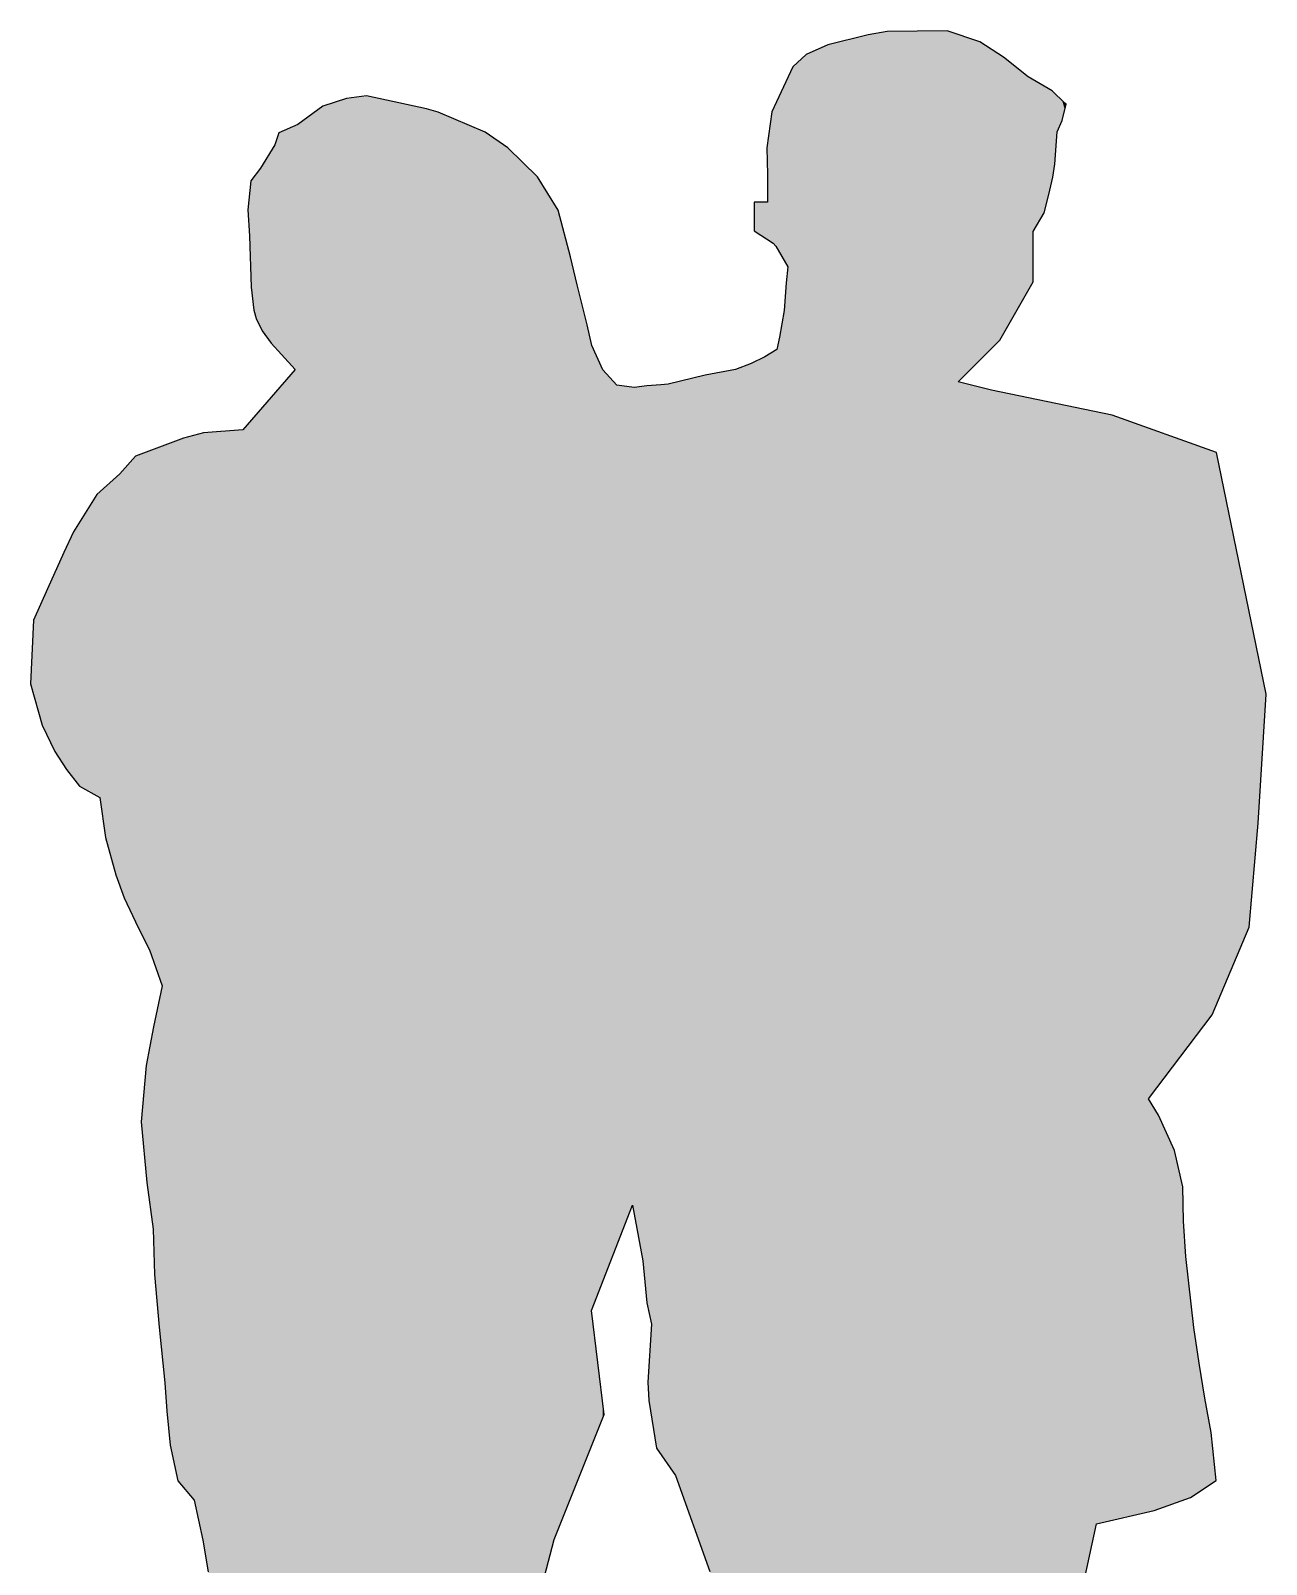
# Model space of a CAD drawing. Extents: x -35 to 70, y 0 to 178.
# Drawn here: x -34.6 to 61.2, y 59.3 to 178.1 of the extents above; entities that cross this region are included whole.
import ezdxf

# ---------------------------------------------------------------- set-up
doc = ezdxf.new("R2010")
doc.units = 0
doc.header["$LTSCALE"] = 25
doc.layers.get('0').update_dxf_attribs({"linetype": 'CONTINUOUS'})

# ---------------------------------------------------------------- blocks, each defined once
blk = doc.blocks.new('*U0')
for points in [[(28.36, 44.81), (27.2, 176.98), (28.36, 177.27)], [(28.6, 44.56), (28.36, 177.27), (28.6, 177.33)], [(28.36, 44.81), (28.36, 177.27), (28.6, 44.56)], [(29.11, 44.03), (28.6, 177.33), (29.11, 177.46)], [(28.6, 44.56), (28.6, 177.33), (29.11, 44.03)], [(29.19, 43.82), (29.11, 177.46), (29.19, 177.48)], [(29.11, 44.03), (29.11, 177.46), (29.19, 43.82)], [(29.66, 42.5), (29.19, 177.48), (29.66, 177.6)], [(29.19, 43.82), (29.19, 177.48), (29.66, 42.5)], [(29.85, 41.97), (29.66, 177.6), (29.85, 177.65)], [(29.66, 42.5), (29.66, 177.6), (29.85, 41.97)], [(30.1, 41.28), (29.85, 177.65), (30.1, 177.71)], [(29.85, 41.97), (29.85, 177.65), (30.1, 41.28)], [(30.19, 41.02), (30.1, 177.71), (30.19, 177.73)], [(30.1, 41.28), (30.1, 177.71), (30.19, 41.02)], [(30.31, 40.7), (30.19, 177.73), (30.31, 177.76)], [(30.19, 41.02), (30.19, 177.73), (30.31, 40.7)], [(30.4, 40.44), (30.31, 177.76), (30.4, 177.78)], [(30.31, 40.7), (30.31, 177.76), (30.4, 40.44)], [(30.76, 30.43), (30.4, 177.78), (30.76, 177.84)], [(30.4, 32.96), (30.4, 177.78), (30.76, 30.43)], [(30.76, 30.43), (30.76, 177.84), (30.8, 30.16)], [(30.8, 30.16), (30.76, 177.84), (30.8, 177.84)], [(30.99, 28.57), (30.8, 177.84), (30.99, 177.87)], [(30.8, 30.16), (30.8, 177.84), (30.99, 28.57)], [(31.18, 26.45), (30.99, 177.87), (31.18, 177.9)], [(30.99, 28.57), (30.99, 177.87), (31.18, 26.45)], [(31.59, 2.82), (31.18, 177.9), (31.59, 177.97)], [(31.18, 3.23), (31.18, 177.9), (31.59, 2.82)], [(31.8, 2.82), (31.59, 177.97), (31.8, 178.01)], [(31.59, 2.82), (31.59, 177.97), (31.8, 2.82)], [(36.44, 2.89), (31.8, 178.01), (36.44, 178.08)], [(31.8, 2.82), (31.8, 178.01), (36.44, 2.89)], [(36.44, 2.89), (36.44, 178.08), (37.28, 2.91)], [(37.28, 2.91), (36.44, 178.08), (37.28, 177.79)], [(37.28, 150.89), (37.28, 177.79), (37.62, 151.22)], [(37.62, 151.22), (37.28, 177.79), (37.62, 177.68)], [(37.62, 151.22), (37.62, 177.68), (37.86, 151.47)], [(37.86, 151.47), (37.62, 177.68), (37.86, 177.59)], [(37.86, 151.47), (37.86, 177.59), (38.96, 152.56)], [(38.96, 152.56), (37.86, 177.59), (38.96, 177.21)], [(38.96, 152.56), (38.96, 177.21), (39.49, 153.09)], [(39.49, 153.09), (38.96, 177.21), (39.49, 176.87)], [(25.35, 47.91), (24.48, 175.28), (25.35, 176.09)], [(25.5, 47.76), (25.35, 176.09), (25.5, 176.23)], [(25.35, 47.91), (25.35, 176.09), (25.5, 47.76)], [(27.2, 46), (25.5, 176.23), (27.2, 176.98)], [(25.5, 47.76), (25.5, 176.23), (27.2, 46)], [(27.2, 46), (27.2, 176.98), (28.36, 44.81)], [(39.49, 153.09), (39.49, 176.87), (39.87, 153.47)], [(39.87, 153.47), (39.49, 176.87), (39.87, 176.63)], [(39.87, 153.47), (39.87, 176.63), (40.36, 153.96)], [(40.36, 153.96), (39.87, 176.63), (40.36, 176.31)], [(40.36, 153.96), (40.36, 176.31), (40.51, 154.11)], [(40.51, 154.11), (40.36, 176.31), (40.51, 176.21)], [(40.51, 154.11), (40.51, 176.21), (40.81, 154.65)], [(40.81, 154.65), (40.51, 176.21), (40.81, 176.02)], [(40.81, 154.65), (40.81, 176.02), (41.1, 155.14)], [(41.1, 155.14), (40.81, 176.02), (41.1, 175.79)], [(24.48, 48.48), (24.08, 174.43), (24.48, 175.28)], [(24.48, 48.48), (24.48, 175.28), (25.35, 47.91)], [(41.1, 155.14), (41.1, 175.79), (41.61, 156.04)], [(41.61, 156.04), (41.1, 175.79), (41.61, 175.38)], [(41.61, 156.04), (41.61, 175.38), (42.4, 157.43)], [(42.4, 157.43), (41.61, 175.38), (42.4, 174.75)], [(42.4, 157.43), (42.4, 174.75), (42.57, 157.73)], [(42.57, 157.73), (42.4, 174.75), (42.57, 174.61)], [(23.8, 160.28), (23.45, 173.09), (23.8, 173.82)], [(23.97, 159.99), (23.8, 173.82), (23.97, 174.19)], [(23.8, 160.28), (23.8, 173.82), (23.97, 159.99)], [(24.08, 159.8), (23.97, 174.19), (24.08, 174.43)], [(23.97, 159.99), (23.97, 174.19), (24.08, 159.8)], [(24.08, 48.74), (24.08, 174.43), (24.48, 48.48)], [(42.57, 157.73), (42.57, 174.61), (42.71, 157.96)], [(42.71, 157.96), (42.57, 174.61), (42.71, 174.5)], [(42.71, 157.96), (42.71, 174.5), (43.09, 158.63)], [(43.09, 158.63), (42.71, 174.5), (43.09, 174.28)], [(43.09, 162.52), (43.09, 174.28), (43.86, 163.8)], [(43.86, 163.8), (43.09, 174.28), (43.86, 173.83)], [(43.86, 163.8), (43.86, 173.83), (43.96, 163.96)], [(43.96, 163.96), (43.86, 173.83), (43.96, 173.78)], [(43.96, 163.96), (43.96, 173.78), (44.3, 165.38)], [(44.3, 165.38), (43.96, 173.78), (44.3, 173.58)], [(44.3, 165.38), (44.3, 173.58), (44.56, 166.5)], [(44.56, 166.5), (44.3, 173.58), (44.56, 173.43)], [(-11.32, 0.83), (-11.93, 172.23), (-11.32, 172.43)], [(-10.09, 0.65), (-11.32, 172.43), (-10.09, 172.84)], [(-11.32, 0.83), (-11.32, 172.43), (-10.09, 0.65)], [(-8.56, 0.41), (-10.09, 172.84), (-8.56, 173.03)], [(-10.09, 0.65), (-10.09, 172.84), (-8.56, 0.41)], [(-8.56, 0.41), (-8.56, 173.03), (-7.97, 0.32)], [(-7.97, 0.32), (-8.56, 173.03), (-7.97, 172.9)], [(-7.97, 0.32), (-7.97, 172.9), (-6.28, 0.07)], [(-6.28, 0.07), (-7.97, 172.9), (-6.28, 172.55)], [(-6.28, 37.03), (-6.28, 172.55), (-5.96, 37.47)], [(-5.96, 37.47), (-6.28, 172.55), (-5.96, 172.48)], [(-5.96, 37.47), (-5.96, 172.48), (-5.85, 37.62)], [(-5.85, 37.62), (-5.96, 172.48), (-5.85, 172.46)], [(-5.85, 37.62), (-5.85, 172.46), (-3.9, 40.28)], [(-3.9, 40.28), (-5.85, 172.46), (-3.9, 172.04)], [(23.15, 161.39), (22.96, 172.04), (23.15, 172.44)], [(23.25, 161.22), (23.15, 172.44), (23.25, 172.65)], [(23.15, 161.39), (23.15, 172.44), (23.25, 161.22)], [(23.45, 160.87), (23.25, 172.65), (23.45, 173.09)], [(23.25, 161.22), (23.25, 172.65), (23.45, 160.87)], [(23.45, 160.87), (23.45, 173.09), (23.8, 160.28)], [(44.56, 166.5), (44.56, 173.43), (44.62, 166.74)], [(44.62, 166.74), (44.56, 173.43), (44.62, 173.37)], [(44.62, 166.74), (44.62, 173.37), (44.77, 167.73)], [(44.77, 167.73), (44.62, 173.37), (44.77, 173.23)], [(44.77, 167.73), (44.77, 173.23), (44.96, 170.24)], [(44.96, 170.24), (44.77, 173.23), (44.96, 173.04)], [(44.96, 170.24), (44.96, 173.04), (45.34, 171.12)], [(45.34, 171.12), (44.96, 173.04), (45.34, 172.68)], [(45.34, 171.12), (45.34, 172.68), (45.55, 171.95)], [(45.55, 171.95), (45.34, 172.68), (45.55, 172.48)], [(45.55, 171.95), (45.55, 172.48), (45.66, 172.4)], [(-11.93, 0.91), (-13.88, 170.81), (-11.93, 172.23)], [(-11.93, 0.91), (-11.93, 172.23), (-11.32, 0.83)], [(-3.9, 40.28), (-3.9, 172.04), (-3.88, 40.3)], [(-3.88, 40.3), (-3.9, 172.04), (-3.88, 172.04)], [(-3.88, 40.3), (-3.88, 172.04), (-3.81, 40.41)], [(-3.81, 40.41), (-3.88, 172.04), (-3.81, 172.01)], [(-3.81, 40.41), (-3.81, 172.01), (-3.01, 41.49)], [(-3.01, 41.49), (-3.81, 172.01), (-3.01, 171.76)], [(-3.01, 41.49), (-3.01, 171.76), (-2.73, 41.87)], [(-2.73, 41.87), (-3.01, 171.76), (-2.73, 171.64)], [(-2.73, 41.87), (-2.73, 171.64), (-1.97, 42.68)], [(-1.97, 42.68), (-2.73, 171.64), (-1.97, 171.32)], [(-1.97, 42.68), (-1.97, 171.32), (-1.31, 43.39)], [(-1.31, 43.39), (-1.97, 171.32), (-1.31, 171.04)], [(22.83, 161.72), (22.51, 169.29), (22.83, 171.66)], [(22.85, 161.7), (22.83, 171.66), (22.85, 171.8)], [(22.83, 161.72), (22.83, 171.66), (22.85, 161.7)], [(22.96, 161.63), (22.85, 171.8), (22.96, 172.04)], [(22.85, 161.7), (22.85, 171.8), (22.96, 161.63)], [(22.96, 161.63), (22.96, 172.04), (23.15, 161.39)], [(-15.33, 153.21), (-15.64, 169.24), (-15.33, 170.17)], [(-15.14, 153), (-15.33, 170.17), (-15.14, 170.25)], [(-15.33, 153.21), (-15.33, 170.17), (-15.14, 153)], [(-14.07, 151.84), (-15.14, 170.25), (-14.07, 170.73)], [(-15.14, 153), (-15.14, 170.25), (-14.07, 151.84)], [(-13.88, 1.17), (-14.07, 170.73), (-13.88, 170.81)], [(-14.07, 1.2), (-14.07, 170.73), (-13.88, 1.17)], [(-13.88, 1.17), (-13.88, 170.81), (-11.93, 0.91)], [(-1.31, 43.39), (-1.31, 171.04), (0, 44.78)], [(0, 44.78), (-1.31, 171.04), (0, 170.5)], [(0, 44.78), (0, 170.5), (0.64, 45.47)], [(0.64, 45.47), (0, 170.5), (0.64, 170.23)], [(0.64, 45.47), (0.64, 170.23), (1.84, 46.74)], [(1.84, 46.74), (0.64, 170.23), (1.84, 169.39)], [(-15.94, 153.89), (-16.64, 167.61), (-15.94, 168.75)], [(-15.64, 153.55), (-15.94, 168.75), (-15.64, 169.24)], [(-15.94, 153.89), (-15.94, 168.75), (-15.64, 153.55)], [(-15.64, 153.55), (-15.64, 169.24), (-15.33, 153.21)], [(1.84, 46.74), (1.84, 169.39), (2.11, 47.03)], [(2.11, 47.03), (1.84, 169.39), (2.11, 169.2)], [(2.11, 47.03), (2.11, 169.2), (2.23, 47.46)], [(2.23, 47.46), (2.11, 169.2), (2.23, 169.11)], [(2.23, 47.46), (2.23, 169.11), (2.4, 48.06)], [(2.4, 48.06), (2.23, 169.11), (2.4, 169)], [(2.4, 48.06), (2.4, 169), (2.92, 49.85)], [(2.92, 49.85), (2.4, 169), (2.92, 168.5)], [(22.51, 166.95), (22.47, 169.01), (22.51, 169.29)], [(22.51, 161.92), (22.51, 169.29), (22.83, 161.72)], [(-16.64, 154.82), (-16.74, 167.45), (-16.64, 167.61)], [(-16.64, 154.82), (-16.64, 167.61), (-15.94, 153.89)], [(2.92, 49.85), (2.92, 168.5), (3.79, 52.9)], [(3.79, 52.9), (2.92, 168.5), (3.79, 167.65)], [(3.79, 52.9), (3.79, 167.65), (4.05, 53.81)], [(4.05, 53.81), (3.79, 167.65), (4.05, 167.39)], [(-17.51, 158.78), (-17.62, 165.32), (-17.51, 166.44)], [(-17.49, 158.22), (-17.51, 166.44), (-17.49, 166.46)], [(-17.51, 158.78), (-17.51, 166.44), (-17.49, 158.22)], [(-17.28, 156.44), (-17.49, 166.46), (-17.28, 166.74)], [(-17.49, 158.22), (-17.49, 166.46), (-17.28, 156.44)], [(-17.11, 155.78), (-17.28, 166.74), (-17.11, 166.96)], [(-17.28, 156.44), (-17.28, 166.74), (-17.11, 155.78)], [(-16.75, 155.05), (-17.11, 166.96), (-16.75, 167.42)], [(-17.11, 155.78), (-17.11, 166.96), (-16.75, 155.05)], [(-16.74, 155.01), (-16.75, 167.42), (-16.74, 167.45)], [(-16.75, 155.05), (-16.75, 167.42), (-16.74, 155.01)], [(-16.74, 155.01), (-16.74, 167.45), (-16.64, 154.82)], [(4.05, 53.81), (4.05, 167.39), (4.56, 55.78)], [(4.56, 55.78), (4.05, 167.39), (4.56, 166.89)], [(4.56, 55.78), (4.56, 166.89), (4.7, 56.29)], [(4.7, 56.29), (4.56, 166.89), (4.7, 166.76)], [(4.7, 56.29), (4.7, 166.76), (5.6, 59.77)], [(5.6, 59.77), (4.7, 166.76), (5.6, 165.31)], [(-17.62, 162.18), (-17.74, 164.21), (-17.62, 165.32)], [(-17.62, 162.18), (-17.62, 165.32), (-17.51, 158.78)], [(5.6, 59.77), (5.6, 165.31), (5.98, 61.22)], [(5.98, 61.22), (5.6, 165.31), (5.98, 164.7)], [(5.98, 61.22), (5.98, 164.7), (6.3, 62.03)], [(6.3, 62.03), (5.98, 164.7), (6.3, 164.19)], [(6.3, 62.03), (6.3, 164.19), (7.25, 64.39)], [(7.25, 64.39), (6.3, 164.19), (7.25, 160.57)], [(21.49, 162.57), (21.49, 164.8), (22.3, 162.05)], [(22.3, 162.05), (21.49, 164.8), (22.3, 164.8)], [(22.3, 162.05), (22.3, 164.8), (22.47, 161.94)], [(22.47, 161.94), (22.3, 164.8), (22.47, 164.8)], [(22.47, 161.94), (22.47, 164.8), (22.51, 161.92)], [(22.51, 161.92), (22.47, 164.8), (22.51, 164.8)], [(7.25, 64.39), (7.25, 160.57), (7.27, 64.44)], [(7.27, 64.44), (7.25, 160.57), (7.27, 160.49)], [(7.27, 64.44), (7.27, 160.49), (7.5, 65.01)], [(7.5, 65.01), (7.27, 160.49), (7.5, 159.56)], [(7.5, 65.01), (7.5, 159.56), (7.78, 65.72)], [(7.78, 65.72), (7.5, 159.56), (7.78, 158.39)], [(24.08, 48.74), (23.97, 158.56), (24.08, 159.8)], [(7.78, 65.72), (7.78, 158.39), (8.54, 67.61)], [(8.54, 67.61), (7.78, 158.39), (8.54, 155.29)], [(23.97, 48.82), (23.8, 156.41), (23.97, 158.56)], [(23.97, 48.82), (23.97, 158.56), (24.08, 48.74)], [(23.8, 48.93), (23.45, 154.34), (23.8, 156.41)], [(23.8, 48.93), (23.8, 156.41), (23.97, 48.82)], [(8.54, 67.61), (8.54, 155.29), (8.89, 68.48)], [(8.89, 68.48), (8.54, 155.29), (8.89, 153.75)], [(8.89, 78.96), (8.89, 153.75), (8.9, 78.99)], [(8.9, 78.99), (8.89, 153.75), (8.9, 153.7)], [(8.9, 78.99), (8.9, 153.7), (9.18, 79.72)], [(9.18, 79.72), (8.9, 153.7), (9.18, 153.07)], [(23.15, 49.35), (22.96, 153.21), (23.15, 153.32)], [(23.25, 49.29), (23.15, 153.32), (23.25, 153.38)], [(23.15, 49.35), (23.15, 153.32), (23.25, 49.29)], [(23.45, 49.15), (23.25, 153.38), (23.45, 154.34)], [(23.25, 49.29), (23.25, 153.38), (23.45, 49.15)], [(23.45, 49.15), (23.45, 154.34), (23.8, 48.93)], [(9.18, 79.72), (9.18, 153.07), (9.28, 79.96)], [(9.28, 79.96), (9.18, 153.07), (9.28, 152.86)], [(9.28, 79.96), (9.28, 152.86), (9.43, 80.35)], [(9.43, 80.35), (9.28, 152.86), (9.43, 152.52)], [(9.43, 80.35), (9.43, 152.52), (9.75, 81.18)], [(9.75, 81.18), (9.43, 152.52), (9.75, 151.81)], [(20.88, 52.14), (20.03, 151.84), (20.88, 152.16)], [(21.24, 51.66), (20.88, 152.16), (21.24, 152.3)], [(20.88, 52.14), (20.88, 152.16), (21.24, 51.66)], [(21.49, 51.34), (21.24, 152.3), (21.49, 152.42)], [(21.24, 51.66), (21.24, 152.3), (21.49, 51.34)], [(22.3, 50.26), (21.49, 152.42), (22.3, 152.83)], [(21.49, 51.34), (21.49, 152.42), (22.3, 50.26)], [(22.47, 50.04), (22.3, 152.83), (22.47, 152.93)], [(22.3, 50.26), (22.3, 152.83), (22.47, 50.04)], [(22.51, 49.99), (22.47, 152.93), (22.51, 152.95)], [(22.47, 50.04), (22.47, 152.93), (22.51, 49.99)], [(22.83, 49.56), (22.51, 152.95), (22.83, 153.14)], [(22.51, 49.99), (22.51, 152.95), (22.83, 49.56)], [(22.85, 49.55), (22.83, 153.14), (22.85, 153.15)], [(22.83, 49.56), (22.83, 153.14), (22.85, 49.55)], [(22.96, 49.47), (22.85, 153.15), (22.96, 153.21)], [(22.85, 49.55), (22.85, 153.15), (22.96, 49.47)], [(22.96, 49.47), (22.96, 153.21), (23.15, 49.35)], [(-14.07, 1.2), (-15.14, 150.6), (-14.07, 151.84)], [(9.75, 81.18), (9.75, 151.81), (9.85, 81.45)], [(9.85, 81.45), (9.75, 151.81), (9.85, 151.69)], [(9.85, 81.45), (9.85, 151.69), (10.85, 84)], [(10.85, 84), (9.85, 151.69), (10.85, 150.63)], [(17.68, 59.78), (15.39, 150.83), (17.68, 151.41)], [(18.06, 58.72), (17.68, 151.41), (18.06, 151.48)], [(17.68, 59.78), (17.68, 151.41), (18.06, 58.72)], [(18.29, 58.08), (18.06, 151.48), (18.29, 151.52)], [(18.06, 58.72), (18.06, 151.48), (18.29, 58.08)], [(20.03, 54.09), (18.29, 151.52), (20.03, 151.84)], [(18.29, 58.08), (18.29, 151.52), (20.03, 54.09)], [(20.03, 54.09), (20.03, 151.84), (20.88, 52.14)], [(37.28, 2.91), (37.28, 150.89), (37.62, 2.91)], [(37.62, 2.91), (37.28, 150.89), (37.62, 150.81)], [(-15.94, 1.45), (-16.64, 148.89), (-15.94, 149.69)], [(-15.64, 1.41), (-15.94, 149.69), (-15.64, 150.04)], [(-15.94, 1.45), (-15.94, 149.69), (-15.64, 1.41)], [(-15.33, 1.37), (-15.64, 150.04), (-15.33, 150.39)], [(-15.64, 1.41), (-15.64, 150.04), (-15.33, 1.37)], [(-15.14, 1.34), (-15.33, 150.39), (-15.14, 150.6)], [(-15.33, 1.37), (-15.33, 150.39), (-15.14, 1.34)], [(-15.14, 1.34), (-15.14, 150.6), (-14.07, 1.2)], [(10.85, 84), (10.85, 150.63), (12.06, 87.12)], [(12.06, 87.12), (10.85, 150.63), (12.06, 150.46)], [(12.06, 87.12), (12.06, 150.46), (12.19, 86.42)], [(12.19, 86.42), (12.06, 150.46), (12.19, 150.44)], [(12.87, 82.8), (12.19, 150.44), (12.87, 150.54)], [(12.19, 86.42), (12.19, 150.44), (12.87, 82.8)], [(13.16, 79.75), (12.87, 150.54), (13.16, 150.58)], [(12.87, 82.8), (12.87, 150.54), (13.16, 79.75)], [(13.16, 79.75), (13.16, 150.58), (13.18, 79.55)], [(13.18, 79.55), (13.16, 150.58), (13.18, 150.58)], [(13.18, 79.55), (13.18, 150.58), (13.25, 79.18)], [(13.25, 79.18), (13.18, 150.58), (13.25, 150.58)], [(13.33, 78.81), (13.25, 150.58), (13.33, 150.59)], [(13.25, 79.18), (13.25, 150.58), (13.33, 78.81)], [(13.52, 77.88), (13.33, 150.59), (13.52, 150.6)], [(13.33, 78.81), (13.33, 150.59), (13.52, 77.88)], [(13.91, 68.28), (13.52, 150.6), (13.91, 150.63)], [(13.52, 70.78), (13.52, 150.6), (13.91, 68.28)], [(14.26, 67.79), (13.91, 150.63), (14.26, 150.65)], [(13.91, 68.28), (13.91, 150.63), (14.26, 67.79)], [(14.82, 66.98), (14.26, 150.65), (14.82, 150.69)], [(14.26, 67.79), (14.26, 150.65), (14.82, 66.98)], [(15.39, 66.16), (14.82, 150.69), (15.39, 150.83)], [(14.82, 66.98), (14.82, 150.69), (15.39, 66.16)], [(15.39, 66.16), (15.39, 150.83), (17.68, 59.78)], [(37.62, 15.03), (37.62, 150.81), (37.86, 16.05)], [(37.86, 16.05), (37.62, 150.81), (37.86, 150.74)], [(37.86, 16.05), (37.86, 150.74), (38.96, 20.61)], [(38.96, 20.61), (37.86, 150.74), (38.96, 150.47)], [(38.96, 20.61), (38.96, 150.47), (39.49, 22.81)], [(39.49, 22.81), (38.96, 150.47), (39.49, 150.34)], [(39.49, 22.81), (39.49, 150.34), (39.87, 23.84)], [(39.87, 23.84), (39.49, 150.34), (39.87, 150.24)], [(39.87, 23.84), (39.87, 150.24), (40.36, 25.19)], [(40.36, 25.19), (39.87, 150.24), (40.36, 150.14)], [(40.36, 25.19), (40.36, 150.14), (40.51, 25.6)], [(40.51, 25.6), (40.36, 150.14), (40.51, 150.11)], [(40.51, 25.6), (40.51, 150.11), (40.81, 26.43)], [(40.81, 26.43), (40.51, 150.11), (40.81, 150.05)], [(40.81, 26.43), (40.81, 150.05), (41.1, 27.21)], [(41.1, 27.21), (40.81, 150.05), (41.1, 149.99)], [(41.1, 27.21), (41.1, 149.99), (41.61, 28.6)], [(41.61, 28.6), (41.1, 149.99), (41.61, 149.88)], [(41.61, 28.6), (41.61, 149.88), (42.4, 29.38)], [(42.4, 29.38), (41.61, 149.88), (42.4, 149.72)], [(42.4, 29.38), (42.4, 149.72), (42.57, 29.55)], [(42.57, 29.55), (42.4, 149.72), (42.57, 149.68)], [(42.57, 29.55), (42.57, 149.68), (42.71, 29.67)], [(42.71, 29.67), (42.57, 149.68), (42.71, 149.66)], [(-16.75, 1.56), (-17.11, 148.34), (-16.75, 148.76)], [(-16.74, 1.55), (-16.75, 148.76), (-16.74, 148.78)], [(-16.75, 1.56), (-16.75, 148.76), (-16.74, 1.55)], [(-16.64, 1.54), (-16.74, 148.78), (-16.64, 148.89)], [(-16.74, 1.55), (-16.74, 148.78), (-16.64, 1.54)], [(-16.64, 1.54), (-16.64, 148.89), (-15.94, 1.45)], [(42.71, 29.67), (42.71, 149.66), (43.09, 30.05)], [(43.09, 30.05), (42.71, 149.66), (43.09, 149.58)], [(43.09, 30.05), (43.09, 149.58), (43.86, 30.8)], [(43.86, 30.8), (43.09, 149.58), (43.86, 149.42)], [(43.86, 30.8), (43.86, 149.42), (43.96, 30.71)], [(43.96, 30.71), (43.86, 149.42), (43.96, 149.4)], [(43.96, 30.71), (43.96, 149.4), (44.3, 30.37)], [(44.3, 30.37), (43.96, 149.4), (44.3, 149.33)], [(44.3, 30.37), (44.3, 149.33), (44.56, 30.11)], [(44.56, 30.11), (44.3, 149.33), (44.56, 149.27)], [(44.56, 30.11), (44.56, 149.27), (44.62, 30.06)], [(44.62, 30.06), (44.56, 149.27), (44.62, 149.26)], [(44.62, 30.06), (44.62, 149.26), (44.77, 29.91)], [(44.77, 29.91), (44.62, 149.26), (44.77, 149.23)], [(44.77, 29.91), (44.77, 149.23), (44.96, 29.72)], [(44.96, 29.72), (44.77, 149.23), (44.96, 149.19)], [(44.96, 29.72), (44.96, 149.19), (45.34, 29.35)], [(45.34, 29.35), (44.96, 149.19), (45.34, 149.11)], [(45.34, 29.35), (45.34, 149.11), (45.55, 29.14)], [(45.55, 29.14), (45.34, 149.11), (45.55, 149.07)], [(45.55, 29.14), (45.55, 149.07), (45.66, 29.03)], [(45.66, 29.03), (45.55, 149.07), (45.66, 149.05)], [(45.66, 29.03), (45.66, 149.05), (46.48, 28.22)], [(46.48, 28.22), (45.66, 149.05), (46.48, 148.88)], [(46.48, 46.39), (46.48, 148.88), (46.91, 47.25)], [(46.91, 47.25), (46.48, 148.88), (46.91, 148.79)], [(46.91, 57.42), (46.91, 148.79), (47.93, 62.09)], [(47.93, 62.09), (46.91, 148.79), (47.93, 148.58)], [(47.93, 62.09), (47.93, 148.58), (48.01, 62.43)], [(48.01, 62.43), (47.93, 148.58), (48.01, 148.56)], [(48.01, 62.43), (48.01, 148.56), (48.26, 62.49)], [(48.26, 62.49), (48.01, 148.56), (48.26, 148.51)], [(48.26, 62.49), (48.26, 148.51), (48.56, 62.56)], [(48.56, 62.56), (48.26, 148.51), (48.56, 148.45)], [(-17.74, 1.78), (-18.14, 147.17), (-17.74, 147.63)], [(-17.62, 1.76), (-17.74, 147.63), (-17.62, 147.76)], [(-17.74, 1.78), (-17.74, 147.63), (-17.62, 1.76)], [(-17.51, 1.73), (-17.62, 147.76), (-17.51, 147.89)], [(-17.62, 1.76), (-17.62, 147.76), (-17.51, 1.73)], [(-17.49, 1.73), (-17.51, 147.89), (-17.49, 147.91)], [(-17.51, 1.73), (-17.51, 147.89), (-17.49, 1.73)], [(-17.28, 1.68), (-17.49, 147.91), (-17.28, 148.15)], [(-17.49, 1.73), (-17.49, 147.91), (-17.28, 1.68)], [(-17.11, 1.64), (-17.28, 148.15), (-17.11, 148.34)], [(-17.28, 1.68), (-17.28, 148.15), (-17.11, 1.64)], [(-17.11, 1.64), (-17.11, 148.34), (-16.75, 1.56)], [(48.56, 62.56), (48.56, 148.45), (49.22, 62.71)], [(49.22, 62.71), (48.56, 148.45), (49.22, 148.31)], [(49.22, 62.71), (49.22, 148.31), (50.68, 63.04)], [(50.68, 63.04), (49.22, 148.31), (50.68, 147.79)], [(50.68, 63.04), (50.68, 147.79), (51.48, 63.23)], [(51.48, 63.23), (50.68, 147.79), (51.48, 147.5)], [(51.48, 63.23), (51.48, 147.5), (52.04, 63.36)], [(52.04, 63.36), (51.48, 147.5), (52.04, 147.3)], [(-23.76, 68.51), (-23.83, 146.11), (-23.76, 146.14)], [(-23.3, 66.37), (-23.76, 146.14), (-23.3, 146.31)], [(-23.76, 68.51), (-23.76, 146.14), (-23.3, 66.37)], [(-23.17, 65.75), (-23.3, 146.31), (-23.17, 146.36)], [(-23.3, 66.37), (-23.3, 146.31), (-23.17, 65.75)], [(-23, 65.55), (-23.17, 146.36), (-23, 146.42)], [(-23.17, 65.75), (-23.17, 146.36), (-23, 65.55)], [(-22.74, 65.24), (-23, 146.42), (-22.74, 146.52)], [(-23, 65.55), (-23, 146.42), (-22.74, 65.24)], [(-22.64, 65.13), (-22.74, 146.52), (-22.64, 146.55)], [(-22.74, 65.24), (-22.74, 146.52), (-22.64, 65.13)], [(-22.28, 64.71), (-22.64, 146.55), (-22.28, 146.65)], [(-22.64, 65.13), (-22.64, 146.55), (-22.28, 64.71)], [(-22.13, 64.53), (-22.28, 146.65), (-22.13, 146.69)], [(-22.28, 64.71), (-22.28, 146.65), (-22.13, 64.53)], [(-21.92, 64.29), (-22.13, 146.69), (-21.92, 146.74)], [(-22.13, 64.53), (-22.13, 146.69), (-21.92, 64.29)], [(-21.9, 64.27), (-21.92, 146.74), (-21.9, 146.75)], [(-21.92, 64.29), (-21.92, 146.74), (-21.9, 64.27)], [(-21.68, 63.23), (-21.9, 146.75), (-21.68, 146.81)], [(-21.9, 64.27), (-21.9, 146.75), (-21.68, 63.23)], [(-21.54, 62.62), (-21.68, 146.81), (-21.54, 146.84)], [(-21.68, 63.23), (-21.68, 146.81), (-21.54, 62.62)], [(-21.26, 61.32), (-21.54, 146.84), (-21.26, 146.92)], [(-21.54, 62.62), (-21.54, 146.84), (-21.26, 61.32)], [(-21.22, 61.15), (-21.26, 146.92), (-21.22, 146.93)], [(-21.26, 61.32), (-21.26, 146.92), (-21.22, 61.15)], [(-21.18, 60.91), (-21.22, 146.93), (-21.18, 146.94)], [(-21.22, 61.15), (-21.22, 146.93), (-21.18, 60.91)], [(-20.94, 59.4), (-21.18, 146.94), (-20.94, 146.96)], [(-21.18, 60.91), (-21.18, 146.94), (-20.94, 59.4)], [(-20.82, 58.7), (-20.94, 146.96), (-20.82, 146.97)], [(-20.94, 59.4), (-20.94, 146.96), (-20.82, 58.7)], [(-20.82, 14.22), (-20.82, 146.97), (-20.75, 13.91)], [(-20.75, 13.91), (-20.82, 146.97), (-20.75, 146.97)], [(-20.37, 12.38), (-20.75, 146.97), (-20.37, 147)], [(-20.75, 13.91), (-20.75, 146.97), (-20.37, 12.38)], [(-19.04, 2.08), (-20.37, 147), (-19.04, 147.1)], [(-20.37, 2.54), (-20.37, 147), (-19.04, 2.08)], [(-18.14, 1.87), (-19.04, 147.1), (-18.14, 147.17)], [(-19.04, 2.08), (-19.04, 147.1), (-18.14, 1.87)], [(-18.14, 1.87), (-18.14, 147.17), (-17.74, 1.78)], [(52.04, 95.34), (52.04, 147.3), (52.48, 95.91)], [(52.48, 95.91), (52.04, 147.3), (52.48, 147.14)], [(52.48, 95.91), (52.48, 147.14), (52.68, 96.19)], [(52.68, 96.19), (52.48, 147.14), (52.68, 147.06)], [(52.68, 96.19), (52.68, 147.06), (52.82, 96.36)], [(52.82, 96.36), (52.68, 147.06), (52.82, 147.02)], [(52.82, 96.36), (52.82, 147.02), (54.05, 97.99)], [(54.05, 97.99), (52.82, 147.02), (54.05, 146.57)], [(54.05, 97.99), (54.05, 146.57), (54.69, 98.85)], [(54.69, 98.85), (54.05, 146.57), (54.69, 146.34)], [(54.69, 98.85), (54.69, 146.34), (54.75, 98.92)], [(54.75, 98.92), (54.69, 146.34), (54.75, 146.32)], [(54.75, 98.92), (54.75, 146.32), (54.92, 99.15)], [(54.92, 99.15), (54.75, 146.32), (54.92, 146.26)], [(54.92, 99.15), (54.92, 146.26), (55.3, 99.65)], [(55.3, 99.65), (54.92, 146.26), (55.3, 146.12)], [(55.3, 99.65), (55.3, 146.12), (55.45, 99.85)], [(55.45, 99.85), (55.3, 146.12), (55.45, 146.07)], [(-26.45, 109.07), (-27.32, 144.14), (-26.45, 145.12)], [(-26.24, 108.62), (-26.45, 145.12), (-26.24, 145.2)], [(-26.45, 109.07), (-26.45, 145.12), (-26.24, 108.62)], [(-26.01, 108.18), (-26.24, 145.2), (-26.01, 145.29)], [(-26.24, 108.62), (-26.24, 145.2), (-26.01, 108.18)], [(-25.63, 107.44), (-26.01, 145.29), (-25.63, 145.43)], [(-26.01, 108.18), (-26.01, 145.29), (-25.63, 107.44)], [(-25.56, 107.29), (-25.63, 145.43), (-25.56, 145.46)], [(-25.63, 107.44), (-25.63, 145.43), (-25.56, 107.29)], [(-25.39, 106.96), (-25.56, 145.46), (-25.39, 145.52)], [(-25.56, 107.29), (-25.56, 145.46), (-25.39, 106.96)], [(-25.35, 106.88), (-25.39, 145.52), (-25.35, 145.54)], [(-25.39, 106.96), (-25.39, 145.52), (-25.35, 106.88)], [(-25.24, 106.56), (-25.35, 145.54), (-25.24, 145.58)], [(-25.35, 106.88), (-25.35, 145.54), (-25.24, 106.56)], [(-25.08, 106.12), (-25.24, 145.58), (-25.08, 145.64)], [(-25.24, 106.56), (-25.24, 145.58), (-25.08, 106.12)], [(-25.05, 106.01), (-25.08, 145.64), (-25.05, 145.65)], [(-25.08, 106.12), (-25.08, 145.64), (-25.05, 106.01)], [(-24.99, 105.85), (-25.05, 145.65), (-24.99, 145.67)], [(-25.05, 106.01), (-25.05, 145.65), (-24.99, 105.85)], [(-24.97, 105.79), (-24.99, 145.67), (-24.97, 145.68)], [(-24.99, 105.85), (-24.99, 145.67), (-24.97, 105.79)], [(-24.72, 105.08), (-24.97, 145.68), (-24.72, 145.77)], [(-24.97, 105.79), (-24.97, 145.68), (-24.72, 105.08)], [(-24.61, 104.76), (-24.72, 145.77), (-24.61, 145.82)], [(-24.72, 105.08), (-24.72, 145.77), (-24.61, 104.76)], [(-24.38, 104.1), (-24.61, 145.82), (-24.38, 145.9)], [(-24.61, 104.76), (-24.61, 145.82), (-24.38, 104.1)], [(-24.18, 73.34), (-24.38, 145.9), (-24.18, 145.98)], [(-24.38, 75.41), (-24.38, 145.9), (-24.18, 73.34)], [(-24.02, 71.14), (-24.18, 145.98), (-24.02, 146.04)], [(-24.18, 73.34), (-24.18, 145.98), (-24.02, 71.14)], [(-23.83, 69.26), (-24.02, 146.04), (-23.83, 146.11)], [(-24.02, 71.14), (-24.02, 146.04), (-23.83, 69.26)], [(-23.83, 69.26), (-23.83, 146.11), (-23.76, 68.51)], [(55.45, 99.85), (55.45, 146.07), (55.54, 99.98)], [(55.54, 99.98), (55.45, 146.07), (55.54, 146.04)], [(55.54, 99.98), (55.54, 146.04), (55.73, 100.23)], [(55.73, 100.23), (55.54, 146.04), (55.73, 145.97)], [(55.73, 100.23), (55.73, 145.97), (55.96, 100.53)], [(55.96, 100.53), (55.73, 145.97), (55.96, 145.89)], [(55.96, 100.53), (55.96, 145.89), (56.13, 100.75)], [(56.13, 100.75), (55.96, 145.89), (56.13, 145.82)], [(56.13, 100.75), (56.13, 145.82), (56.41, 101.13)], [(56.41, 101.13), (56.13, 145.82), (56.41, 145.72)], [(56.41, 101.13), (56.41, 145.72), (56.89, 101.76)], [(56.89, 101.76), (56.41, 145.72), (56.89, 145.55)], [(56.89, 101.76), (56.89, 145.55), (56.97, 101.86)], [(56.97, 101.86), (56.89, 145.55), (56.97, 145.52)], [(56.97, 101.86), (56.97, 145.52), (57.27, 102.57)], [(57.27, 102.57), (56.97, 145.52), (57.27, 145.42)], [(57.27, 102.57), (57.27, 145.42), (57.29, 102.63)], [(57.29, 102.63), (57.27, 145.42), (57.29, 145.41)], [(57.29, 102.63), (57.29, 145.41), (57.42, 102.92)], [(57.42, 102.92), (57.29, 145.41), (57.42, 144.8)], [(-27.66, 111.86), (-27.96, 143.49), (-27.66, 143.76)], [(-27.32, 110.92), (-27.66, 143.76), (-27.32, 144.14)], [(-27.66, 111.86), (-27.66, 143.76), (-27.32, 110.92)], [(-27.32, 110.92), (-27.32, 144.14), (-26.45, 109.07)], [(57.42, 102.92), (57.42, 144.8), (59.83, 108.63)], [(59.83, 108.63), (57.42, 144.8), (59.83, 133.12)], [(-28.76, 115.59), (-29.21, 142.36), (-28.76, 142.77)], [(-27.96, 112.7), (-28.76, 142.77), (-27.96, 143.49)], [(-28.76, 115.59), (-28.76, 142.77), (-27.96, 112.7)], [(-27.96, 112.7), (-27.96, 143.49), (-27.66, 111.86)], [(-29.44, 118.81), (-30.78, 140.01), (-29.44, 142.15)], [(-29.21, 118.68), (-29.44, 142.15), (-29.21, 142.36)], [(-29.44, 118.81), (-29.44, 142.15), (-29.21, 118.68)], [(-29.21, 118.68), (-29.21, 142.36), (-28.76, 115.59)], [(-31.26, 120.16), (-31.8, 138.1), (-31.26, 139.26)], [(-30.78, 119.57), (-31.26, 139.26), (-30.78, 140.01)], [(-31.26, 120.16), (-31.26, 139.26), (-30.78, 119.57)], [(-30.78, 119.57), (-30.78, 140.01), (-29.44, 118.81)], [(-31.8, 120.85), (-32.01, 137.66), (-31.8, 138.1)], [(-31.8, 120.85), (-31.8, 138.1), (-31.26, 120.16)], [(-32.01, 121.18), (-32.69, 136.13), (-32.01, 137.66)], [(-32.01, 121.18), (-32.01, 137.66), (-31.8, 120.85)], [(-32.69, 122.24), (-33.26, 134.84), (-32.69, 136.13)], [(-32.69, 122.24), (-32.69, 136.13), (-32.01, 121.18)], [(-33.26, 123.43), (-33.68, 133.91), (-33.26, 134.84)], [(-33.26, 123.43), (-33.26, 134.84), (-32.69, 122.24)], [(-33.68, 124.3), (-34.34, 132.43), (-33.68, 133.91)], [(-33.68, 124.3), (-33.68, 133.91), (-33.26, 123.43)], [(59.83, 108.63), (59.83, 133.12), (59.86, 108.93)], [(59.86, 108.93), (59.83, 133.12), (59.86, 133)], [(-34.34, 126.67), (-34.57, 127.48), (-34.34, 132.43)], [(-34.34, 126.67), (-34.34, 132.43), (-33.68, 124.3)], [(59.86, 108.93), (59.86, 133), (60.52, 116.7)], [(60.52, 116.7), (59.86, 133), (60.52, 129.82)], [(60.52, 116.7), (60.52, 129.82), (60.77, 120.57)], [(60.77, 120.57), (60.52, 129.82), (60.77, 128.61)], [(60.77, 120.57), (60.77, 128.61), (61.16, 126.7)], [(-24.38, 75.41), (-24.61, 103.01), (-24.38, 104.1)], [(-24.72, 78.96), (-24.97, 101.28), (-24.72, 102.46)], [(-24.61, 77.67), (-24.72, 102.46), (-24.61, 103.01)], [(-24.72, 78.96), (-24.72, 102.46), (-24.61, 77.67)], [(-24.61, 77.67), (-24.61, 103.01), (-24.38, 75.41)], [(-24.99, 82.32), (-25.05, 100.92), (-24.99, 101.2)], [(-24.97, 81.74), (-24.99, 101.2), (-24.97, 101.28)], [(-24.99, 82.32), (-24.99, 101.2), (-24.97, 81.74)], [(-24.97, 81.74), (-24.97, 101.28), (-24.72, 78.96)], [(-25.24, 86.42), (-25.35, 99.38), (-25.24, 99.95)], [(-25.08, 85.26), (-25.24, 99.95), (-25.08, 100.73)], [(-25.24, 86.42), (-25.24, 99.95), (-25.08, 85.26)], [(-25.05, 84.11), (-25.08, 100.73), (-25.05, 100.92)], [(-25.08, 85.26), (-25.08, 100.73), (-25.05, 84.11)], [(-25.05, 84.11), (-25.05, 100.92), (-24.99, 82.32)], [(-25.39, 87.57), (-25.56, 98.31), (-25.39, 99.18)], [(-25.35, 87.28), (-25.39, 99.18), (-25.35, 99.38)], [(-25.39, 87.57), (-25.39, 99.18), (-25.35, 87.28)], [(-25.35, 87.28), (-25.35, 99.38), (-25.24, 86.42)], [(-25.63, 89.64), (-26.01, 93.57), (-25.63, 97.93)], [(-25.56, 88.86), (-25.63, 97.93), (-25.56, 98.31)], [(-25.63, 89.64), (-25.63, 97.93), (-25.56, 88.86)], [(-25.56, 88.86), (-25.56, 98.31), (-25.39, 87.57)], [(52.04, 63.36), (52.04, 95.34), (52.48, 63.46)], [(52.48, 63.46), (52.04, 95.34), (52.48, 94.62)], [(52.48, 63.46), (52.48, 94.62), (52.68, 63.53)], [(52.68, 63.53), (52.48, 94.62), (52.68, 94.28)], [(52.68, 63.53), (52.68, 94.28), (52.82, 63.58)], [(52.82, 63.58), (52.68, 94.28), (52.82, 94.07)], [(52.82, 63.58), (52.82, 94.07), (54.05, 64.02)], [(54.05, 64.02), (52.82, 94.07), (54.05, 91.34)], [(54.05, 64.02), (54.05, 91.34), (54.69, 64.24)], [(54.69, 64.24), (54.05, 91.34), (54.69, 88.54)], [(54.69, 64.24), (54.69, 88.54), (54.75, 64.26)], [(54.75, 64.26), (54.69, 88.54), (54.75, 85.87)], [(54.75, 64.26), (54.75, 85.87), (54.92, 64.33)], [(54.92, 64.33), (54.75, 85.87), (54.92, 83.14)], [(54.92, 64.33), (54.92, 83.14), (55.3, 64.46)], [(55.3, 64.46), (54.92, 83.14), (55.3, 79.81)], [(55.3, 64.46), (55.3, 79.81), (55.45, 64.56)], [(55.45, 64.56), (55.3, 79.81), (55.45, 78.47)], [(8.89, 68.48), (8.89, 78.96), (8.9, 68.51)], [(8.9, 68.51), (8.89, 78.96), (8.9, 78.87)], [(8.9, 68.51), (8.9, 78.87), (9.18, 69.22)], [(9.18, 69.22), (8.9, 78.87), (9.18, 76.51)], [(55.45, 64.56), (55.45, 78.47), (55.54, 64.62)], [(55.54, 64.62), (55.45, 78.47), (55.54, 77.64)], [(13.52, 70.78), (13.33, 74.68), (13.52, 77.88)], [(55.54, 64.62), (55.54, 77.64), (55.73, 64.75)], [(55.73, 64.75), (55.54, 77.64), (55.73, 76.38)], [(9.18, 69.22), (9.18, 76.51), (9.28, 69.45)], [(9.28, 69.45), (9.18, 76.51), (9.28, 75.72)], [(55.73, 64.75), (55.73, 76.38), (55.96, 64.9)], [(55.96, 64.9), (55.73, 76.38), (55.96, 74.87)], [(9.28, 69.45), (9.28, 75.72), (9.43, 69.83)], [(9.43, 69.83), (9.28, 75.72), (9.43, 74.46)], [(55.96, 64.9), (55.96, 74.87), (56.13, 65.01)], [(56.13, 65.01), (55.96, 74.87), (56.13, 73.86)], [(9.43, 69.83), (9.43, 74.46), (9.75, 70.64)], [(9.75, 70.64), (9.43, 74.46), (9.75, 71.78)], [(13.33, 71.98), (13.25, 73.41), (13.33, 74.68)], [(13.33, 71.98), (13.33, 74.68), (13.52, 70.78)], [(56.13, 65.01), (56.13, 73.86), (56.41, 65.2)], [(56.41, 65.2), (56.13, 73.86), (56.41, 72.16)], [(9.75, 70.64), (9.75, 71.78), (9.85, 70.9)], [(56.41, 65.2), (56.41, 72.16), (56.89, 65.51)], [(56.89, 65.51), (56.41, 72.16), (56.89, 69.5)], [(56.89, 65.51), (56.89, 69.5), (56.97, 65.57)], [(56.97, 65.57), (56.89, 69.5), (56.97, 68.69)], [(56.97, 65.57), (56.97, 68.69), (57.27, 65.77)]]:
    blk.add_solid(points)

msp = doc.modelspace()

# ---------------------------------------------------------------- linework, layer by layer
for points in [[(46.91, 57.42), (48.01, 62.43), (52.48, 63.46), (55.3, 64.46), (57.27, 65.77), (56.89, 69.5), (56.41, 72.16), (55.96, 74.87), (55.54, 77.64), (54.92, 83.14), (54.75, 85.87), (54.69, 88.54), (54.05, 91.34), (52.82, 94.07), (52.04, 95.34), (56.97, 101.86), (56.97, 101.86), (59.83, 108.63), (60.52, 116.7), (60.52, 116.7), (61.16, 126.7), (61.16, 126.7), (57.29, 145.41), (57.29, 145.41), (49.22, 148.31), (49.22, 148.31), (39.87, 150.24), (37.28, 150.89), (40.51, 154.11), (40.51, 154.11), (40.51, 154.11), (43.09, 158.63), (43.09, 158.63), (43.09, 162.52), (43.96, 163.96), (44.3, 165.38), (44.62, 166.74), (44.77, 167.73), (44.96, 170.24), (45.34, 171.12), (45.66, 172.4), (45.55, 172.48), (44.56, 173.43), (42.71, 174.5), (40.81, 176.02), (38.96, 177.21), (36.44, 178.08), (31.8, 178.01), (30.31, 177.76), (27.2, 176.98), (25.5, 176.23), (24.48, 175.28), (22.85, 171.8), (22.47, 169.01), (22.51, 166.95), (22.51, 165.91), (22.51, 164.8), (21.49, 164.8), (21.49, 162.57), (22.96, 161.63), (23.15, 161.39), (24.08, 159.8), (23.97, 158.56), (23.8, 156.41), (23.45, 154.34), (23.25, 153.38), (22.3, 152.83), (21.24, 152.3), (20.03, 151.84), (17.68, 151.41), (14.82, 150.69), (14.26, 150.65), (13.16, 150.58), (12.19, 150.44), (10.85, 150.63), (9.75, 151.81), (8.9, 153.7), (8.54, 155.29), (7.78, 158.39), (7.25, 160.57), (6.3, 164.19), (4.7, 166.76), (2.4, 169), (0.64, 170.23), (-3.01, 171.76), (-3.9, 172.04), (-8.56, 173.03), (-10.09, 172.84), (-11.93, 172.23), (-13.88, 170.81), (-15.33, 170.17), (-15.64, 169.24), (-16.75, 167.42), (-17.51, 166.44), (-17.74, 164.21), (-17.62, 162.18), (-17.49, 158.22), (-17.28, 156.44), (-17.11, 155.78), (-16.64, 154.82), (-15.94, 153.89), (-15.14, 153), (-14.07, 151.84), (-18.14, 147.17), (-21.18, 146.94), (-22.74, 146.52), (-26.45, 145.12), (-27.66, 143.76), (-29.44, 142.15), (-31.26, 139.26), (-32.01, 137.66), (-33.26, 134.84), (-34.34, 132.43), (-34.57, 127.48), (-33.68, 124.3), (-32.69, 122.24), (-31.8, 120.85), (-30.78, 119.57), (-29.21, 118.68), (-28.76, 115.59), (-27.96, 112.7), (-27.32, 110.92), (-26.24, 108.62), (-25.35, 106.88), (-24.38, 104.1), (-25.05, 100.92), (-25.63, 97.93), (-26.01, 93.57), (-25.56, 88.86), (-25.08, 85.26), (-24.97, 81.74), (-24.61, 77.67), (-24.18, 73.34), (-24.02, 71.14), (-23.76, 68.51), (-23.17, 65.75), (-21.9, 64.27), (-21.22, 61.15), (-20.82, 58.7)], [(4.05, 53.81), (5.98, 61.22), (9.85, 70.9), (9.85, 70.9), (8.89, 78.96), (12.06, 87.12), (12.87, 82.8), (13.18, 79.55), (13.52, 77.88), (13.25, 73.41), (13.33, 71.98), (13.91, 68.28), (15.39, 66.16), (18.06, 58.72)]]:
    msp.add_lwpolyline(points)

# ---------------------------------------------------------------- block references
msp.add_blockref('*U0', (0, 0))

doc.saveas('drawing.dxf')
